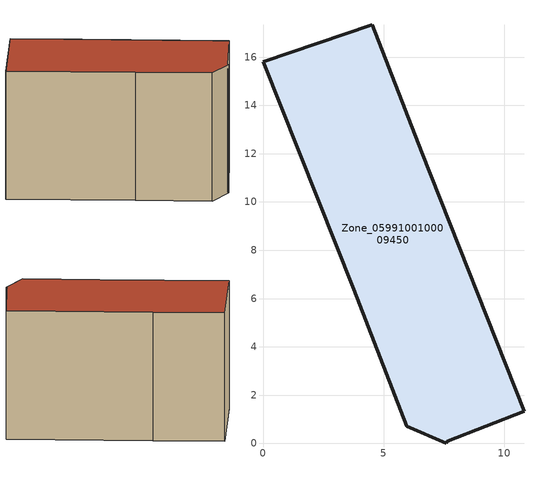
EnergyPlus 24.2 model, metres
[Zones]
Zone_0599100100009450
 floor ground (C_G): 10.81,1.32 7.64,0.09 7.6,0 5.96,0.72 3.75,6.38 0,15.81 4.52,17.34 6.58,12.06 z3.62
 wall outside (C_F): 7.64,0.09 10.81,1.32 6.58,12.06 4.52,17.34 0,15.81 3.75,6.38 5.96,0.72 7.6,0 7.64,0.09 z3.62:15.58
 roof outside (C_R): 3.75,6.38 5.96,0.72 7.6,0 7.64,0.09 10.81,1.32 6.58,12.06 4.52,17.34 0,15.81 z15.58
[BUILDING]
Pand.0599100100009450: North Axis=0; Terrain=City; Loads Convergence Tolerance Value=0.04; Temperature Convergence Tolerance Value=0.4; Solar Distribution=FullExterior; Maximum Number of Warmup Days=25; Minimum Number of Warmup Days=1
[Site:Location]
Rotterdam.The.Hague.AP_ZH_NLD Design_Conditions: Latitude=51.96; Longitude=4.45; Time Zone=1; Elevation=-4.5
[SITE:GROUNDTEMPERATURE:BUILDINGSURFACE]
18, 18, 18, 18, 18, 18, 18, 18, 18, 18, 18, 18
[MATERIAL] Thermal Absorptance=0.9; Solar Absorptance=0.7; Visible Absorptance=0.7
Name | Roughness | Thickness | Conductivity | Density | Specific Heat
G.TC.2015-2018 | MediumSmooth | 0.15 | 0.0428571 | 540 | 1210
F.TC.2015-2018 | Rough | 0.3 | 0.0666667 | 1920 | 840
R.TC.2015-2018 | MediumRough | 0.2 | 0.0333333 | 1500 | 1000
[CONSTRUCTION]
C_G: G.TC.2015-2018
C_F: F.TC.2015-2018
C_R: R.TC.2015-2018
[ZONE]
Zone_0599100100009450: Type=1; Multiplier=1; Ceiling Height=Autocalculate; Volume=Autocalculate; Floor Area=autocalculate; Part of Total Floor Area=Yes
[ZONEINFILTRATION:DESIGNFLOWRATE]
Infil_Zone_0599100100009450: Zone or ZoneList or Space or SpaceList=Zone_0599100100009450; Schedule=AlwaysOn; Design Flow Rate Calculation Method=Flow/Area; Flow Rate per Floor Area=0.0015; Constant Term Coefficient=1; Temperature Term Coefficient=0; Velocity Term Coefficient=0; Velocity Squared Term Coefficient=0
[HVACTEMPLATE:ZONE:IDEALLOADSAIRSYSTEM]
Zone_0599100100009450: Maximum Heating Supply Air Temperature=50; Minimum Cooling Supply Air Temperature=13; Maximum Heating Supply Air Humidity Ratio=0.0156; Minimum Cooling Supply Air Humidity Ratio=0.0077; Heating Limit=NoLimit; Cooling Limit=NoLimit; Dehumidification Control Type=ConstantSensibleHeatRatio; Cooling Sensible Heat Ratio=0.7; Dehumidification Setpoint=60; Humidification Control Type=None; Humidification Setpoint=30; Outdoor Air Method=None; Outdoor Air Flow Rate per Person=0.00944; Outdoor Air Flow Rate per Zone Floor Area=0; Outdoor Air Flow Rate per Zone=0; Demand Controlled Ventilation Type=None; Outdoor Air Economizer Type=NoEconomizer; Heat Recovery Type=None; Sensible Heat Recovery Effectiveness=0.7; Latent Heat Recovery Effectiveness=0.65
[ZONECONTROL:THERMOSTAT]
ThermostatControl_Zone_0599100100009450: Zone or ZoneList=Zone_0599100100009450; Control Type Schedule=DualSetpointControlType; Control 1=Thermostat_Zone_0599100100009450; Temperature Difference Between Cutout And Setpoint=0
[THERMOSTATSETPOINT:DUALSETPOINT]
Thermostat_Zone_0599100100009450: Heating Setpoint Temperature Schedule=HeatingSetpoint_Zone_0599100100009450; Cooling Setpoint Temperature Schedule=CoolingSetpoint_Zone_0599100100009450
[SCHEDULE:COMPACT]
HeatingSetpoint_Zone_0599100100009450: Through: 12/31, For: AllDays, Until: 24:00, 21
CoolingSetpoint_Zone_0599100100009450: Through: 12/31, For: AllDays, Until: 24:00, 24
DualSetpointControlType: Through: 12/31, For: AllDays, Until: 24:00, 4
AlwaysOn: Through: 12/31, For: AllDays, Until: 24:00, 1
